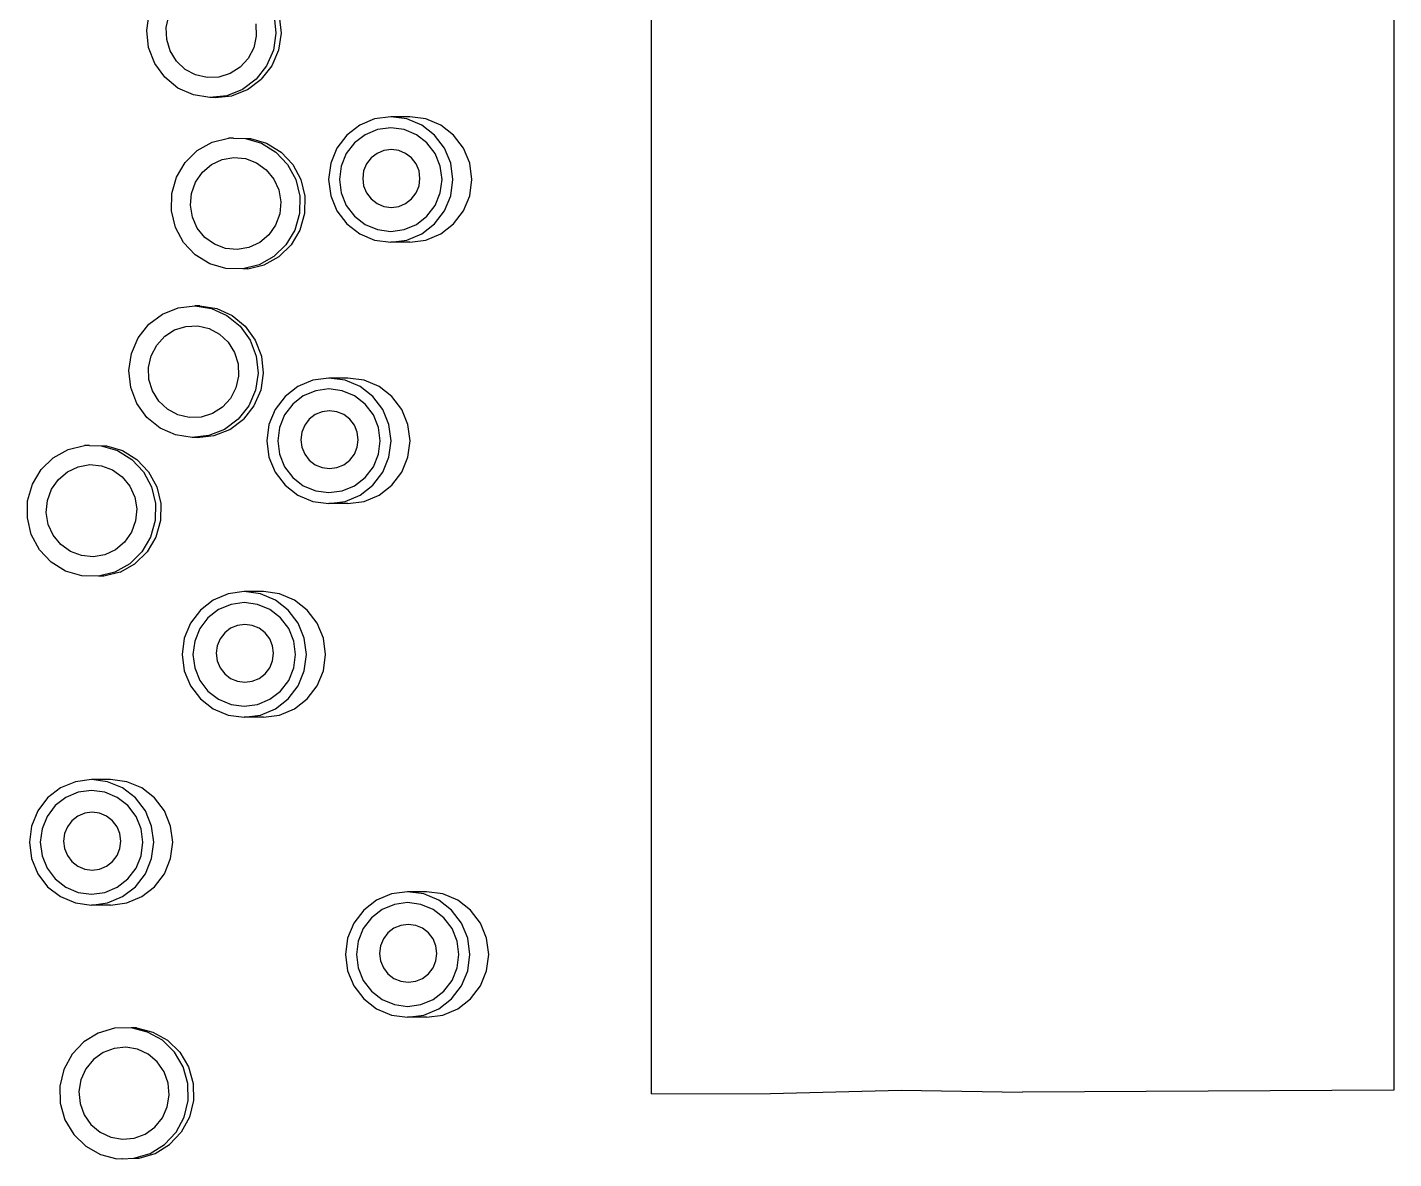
# Model space of a CAD drawing. Extents: x 2733443 to 3206532, y -1516114 to -1264405.
# Drawn here: x 3029077.9 to 3029263.7, y -1493353.3 to -1493199.3 of the extents above; entities that cross this region are included whole.
import ezdxf

# ---------------------------------------------------------------- set-up
doc = ezdxf.new("R2010")
doc.units = 0
doc.header["$MEASUREMENT"] = 0
doc.linetypes.add('1', pattern=[0, 0, 0])
doc.layers.get('0').update_dxf_attribs({"color": 250, "linetype": '1'})
doc.layers.add('furniture', color=33, linetype='Continuous')

# ---------------------------------------------------------------- blocks, each defined once
blk = doc.blocks.new('EQUIPMENT')
at = {"layer": 'furniture'}
for p, q in [((-2430.38, 8818.99), (-2430.38, 9074.43)), ((-2329.43, 9003.76), (-2329.43, 8819.49)), ((-2499.03, 8963.71), (-2498.68, 8966.03)), ((-2496.37, 8964.11), (-2496.01, 8965.71)), ((-2481.72, 8965.67), (-2481.47, 8963.35)), ((-2481.02, 8965.67), (-2480.76, 8963.35)), ((-2498.77, 8961.39), (-2499.03, 8963.71)), ((-2496.3, 8962.47), (-2496.37, 8964.11)), ((-2484.19, 8964.59), (-2484.13, 8962.95)), ((-2481.47, 8963.35), (-2481.81, 8961.03)), ((-2480.76, 8963.35), (-2481.11, 8961.03)), ((-2497.94, 8959.21), (-2498.77, 8961.39)), ((-2495.83, 8960.91), (-2496.3, 8962.47)), ((-2484.48, 8961.35), (-2485.23, 8959.91)), ((-2484.13, 8962.95), (-2484.48, 8961.35)), ((-2494.98, 8959.53), (-2495.83, 8960.91)), ((-2493.8, 8958.41), (-2494.98, 8959.53)), ((-2485.23, 8959.91), (-2486.32, 8958.71)), ((-2481.81, 8961.03), (-2482.73, 8958.89)), ((-2481.11, 8961.03), (-2482.03, 8958.89)), ((-2496.58, 8957.33), (-2497.94, 8959.21)), ((-2492.38, 8957.65), (-2493.8, 8958.41)), ((-2490.81, 8957.29), (-2492.38, 8957.65)), ((-2487.68, 8957.83), (-2489.21, 8957.35)), ((-2486.32, 8958.71), (-2487.68, 8957.83)), ((-2482.73, 8958.89), (-2484.17, 8957.07)), ((-2482.03, 8958.89), (-2483.46, 8957.07)), ((-2494.79, 8955.87), (-2496.58, 8957.33)), ((-2492.69, 8954.93), (-2494.79, 8955.87)), ((-2489.21, 8957.35), (-2490.81, 8957.29)), ((-2486.01, 8955.68), (-2488.15, 8954.83)), ((-2487.45, 8954.83), (-2485.31, 8955.68)), ((-2484.17, 8957.07), (-2486.01, 8955.68)), ((-2485.31, 8955.68), (-2483.46, 8957.07)), ((-2490.43, 8954.58), (-2492.69, 8954.93)), ((-2488.15, 8954.83), (-2490.43, 8954.58)), ((-2489.72, 8954.58), (-2490.43, 8954.58)), ((-2489.72, 8954.58), (-2487.45, 8954.83)), ((-2470.07, 8950.81), (-2471.82, 8949.46)), ((-2468.04, 8951.67), (-2470.07, 8950.81)), ((-2467.65, 8950.23), (-2469.34, 8949.52)), ((-2465.85, 8951.96), (-2468.04, 8951.67)), ((-2465.85, 8950.47), (-2467.65, 8950.23)), ((-2463.66, 8951.67), (-2465.85, 8951.96)), ((-2463.26, 8951.96), (-2465.85, 8951.96)), ((-2464.04, 8950.23), (-2465.85, 8950.47)), ((-2462.36, 8949.52), (-2464.04, 8950.23)), ((-2461.62, 8950.81), (-2463.66, 8951.67)), ((-2461.07, 8951.67), (-2463.26, 8951.96)), ((-2459.87, 8949.46), (-2461.62, 8950.81)), ((-2459.04, 8950.81), (-2461.07, 8951.67)), ((-2457.29, 8949.46), (-2459.04, 8950.81)), ((-2492.15, 8947.37), (-2490.14, 8948.49)), ((-2490.14, 8948.49), (-2487.91, 8949.05)), ((-2487.21, 8949.05), (-2487.91, 8949.05)), ((-2487.21, 8949.05), (-2485.62, 8949)), ((-2485.62, 8949), (-2483.42, 8948.35)), ((-2485.62, 8949), (-2484.92, 8949)), ((-2484.92, 8949), (-2482.72, 8948.35)), ((-2483.42, 8948.35), (-2481.46, 8947.14)), ((-2482.72, 8948.35), (-2480.76, 8947.14)), ((-2471.82, 8949.46), (-2473.17, 8947.69)), ((-2470.78, 8948.4), (-2471.89, 8946.94)), ((-2469.34, 8949.52), (-2470.78, 8948.4)), ((-2460.92, 8948.4), (-2462.36, 8949.52)), ((-2459.81, 8946.94), (-2460.92, 8948.4)), ((-2458.53, 8947.69), (-2459.87, 8949.46)), ((-2455.94, 8947.69), (-2457.29, 8949.46)), ((-2493.8, 8945.75), (-2492.15, 8947.37)), ((-2488.76, 8946.14), (-2487.18, 8946.41)), ((-2487.18, 8946.41), (-2485.58, 8946.26)), ((-2481.46, 8947.14), (-2479.87, 8945.45)), ((-2480.76, 8947.14), (-2479.17, 8945.45)), ((-2473.17, 8947.69), (-2474.01, 8945.63)), ((-2471.89, 8946.94), (-2472.59, 8945.24)), ((-2467.71, 8946.98), (-2468.52, 8946.36)), ((-2466.77, 8947.38), (-2467.71, 8946.98)), ((-2465.76, 8947.51), (-2466.77, 8947.38)), ((-2464.76, 8947.38), (-2465.76, 8947.51)), ((-2463.82, 8946.98), (-2464.76, 8947.38)), ((-2463.01, 8946.36), (-2463.82, 8946.98)), ((-2459.11, 8945.24), (-2459.81, 8946.94)), ((-2457.69, 8945.63), (-2458.53, 8947.69)), ((-2455.1, 8945.63), (-2455.94, 8947.69)), ((-2494.99, 8943.75), (-2493.8, 8945.75)), ((-2491.45, 8944.41), (-2490.22, 8945.46)), ((-2490.22, 8945.46), (-2488.76, 8946.14)), ((-2485.58, 8946.26), (-2484.08, 8945.7)), ((-2484.08, 8945.7), (-2482.77, 8944.75)), ((-2482.77, 8944.75), (-2481.74, 8943.49)), ((-2479.87, 8945.45), (-2478.77, 8943.41)), ((-2479.17, 8945.45), (-2478.06, 8943.41)), ((-2474.01, 8945.63), (-2474.3, 8943.42)), ((-2472.59, 8945.24), (-2472.83, 8943.42)), ((-2469.53, 8944.59), (-2469.66, 8943.57)), ((-2469.14, 8945.54), (-2469.53, 8944.59)), ((-2468.52, 8946.36), (-2469.14, 8945.54)), ((-2462.39, 8945.54), (-2463.01, 8946.36)), ((-2462, 8944.59), (-2462.39, 8945.54)), ((-2461.87, 8943.57), (-2462, 8944.59)), ((-2458.87, 8943.42), (-2459.11, 8945.24)), ((-2457.4, 8943.42), (-2457.69, 8945.63)), ((-2454.81, 8943.42), (-2455.1, 8945.63)), ((-2495.63, 8941.5), (-2494.99, 8943.75)), ((-2492.94, 8941.54), (-2492.38, 8943.08)), ((-2492.38, 8943.08), (-2491.45, 8944.41)), ((-2481.74, 8943.49), (-2481.07, 8942)), ((-2478.77, 8943.41), (-2478.22, 8941.14)), ((-2478.06, 8943.41), (-2477.52, 8941.14)), ((-2474.3, 8943.42), (-2474.01, 8941.21)), ((-2472.83, 8943.42), (-2472.59, 8941.59)), ((-2469.66, 8943.57), (-2469.53, 8942.55)), ((-2462, 8942.55), (-2461.87, 8943.57)), ((-2459.11, 8941.59), (-2458.87, 8943.42)), ((-2457.69, 8941.21), (-2457.4, 8943.42)), ((-2455.1, 8941.21), (-2454.81, 8943.42)), ((-2495.67, 8939.17), (-2495.63, 8941.5)), ((-2493.09, 8939.91), (-2492.94, 8941.54)), ((-2481.07, 8942), (-2480.8, 8940.39)), ((-2478.22, 8941.14), (-2478.27, 8938.8)), ((-2477.52, 8941.14), (-2477.56, 8938.8)), ((-2474.01, 8941.21), (-2473.17, 8939.15)), ((-2472.59, 8941.59), (-2471.89, 8939.89)), ((-2469.53, 8942.55), (-2469.14, 8941.6)), ((-2469.14, 8941.6), (-2468.52, 8940.79)), ((-2463.01, 8940.79), (-2462.39, 8941.6)), ((-2462.39, 8941.6), (-2462, 8942.55)), ((-2459.81, 8939.89), (-2459.11, 8941.59)), ((-2458.53, 8939.15), (-2457.69, 8941.21)), ((-2455.94, 8939.15), (-2455.1, 8941.21)), ((-2495.13, 8936.9), (-2495.67, 8939.17)), ((-2492.82, 8938.3), (-2493.09, 8939.91)), ((-2480.8, 8940.39), (-2480.95, 8938.76)), ((-2473.17, 8939.15), (-2471.82, 8937.38)), ((-2471.89, 8939.89), (-2470.78, 8938.43)), ((-2468.52, 8940.79), (-2467.71, 8940.16)), ((-2467.71, 8940.16), (-2466.77, 8939.77)), ((-2466.77, 8939.77), (-2465.76, 8939.63)), ((-2465.76, 8939.63), (-2464.76, 8939.77)), ((-2464.76, 8939.77), (-2463.82, 8940.16)), ((-2463.82, 8940.16), (-2463.01, 8940.79)), ((-2460.92, 8938.43), (-2459.81, 8939.89)), ((-2459.87, 8937.38), (-2458.53, 8939.15)), ((-2457.29, 8937.38), (-2455.94, 8939.15)), ((-2492.15, 8936.81), (-2492.82, 8938.3)), ((-2481.51, 8937.23), (-2482.44, 8935.89)), ((-2480.95, 8938.76), (-2481.51, 8937.23)), ((-2478.27, 8938.8), (-2478.9, 8936.55)), ((-2477.56, 8938.8), (-2478.2, 8936.55)), ((-2471.82, 8937.38), (-2470.07, 8936.02)), ((-2470.78, 8938.43), (-2469.34, 8937.31)), ((-2469.34, 8937.31), (-2467.65, 8936.61)), ((-2464.04, 8936.61), (-2462.36, 8937.31)), ((-2462.36, 8937.31), (-2460.92, 8938.43)), ((-2461.62, 8936.02), (-2459.87, 8937.38)), ((-2459.04, 8936.02), (-2457.29, 8937.38)), ((-2494.02, 8934.85), (-2495.13, 8936.9)), ((-2491.12, 8935.55), (-2492.15, 8936.81)), ((-2489.81, 8934.61), (-2491.12, 8935.55)), ((-2482.44, 8935.89), (-2483.67, 8934.85)), ((-2478.9, 8936.55), (-2480.09, 8934.55)), ((-2478.2, 8936.55), (-2479.39, 8934.55)), ((-2470.07, 8936.02), (-2468.04, 8935.17)), ((-2467.65, 8936.61), (-2465.85, 8936.37)), ((-2465.85, 8936.37), (-2464.04, 8936.61)), ((-2463.66, 8935.17), (-2461.62, 8936.02)), ((-2461.07, 8935.17), (-2459.04, 8936.02)), ((-2492.43, 8933.16), (-2494.02, 8934.85)), ((-2488.31, 8934.04), (-2489.81, 8934.61)), ((-2486.71, 8933.89), (-2488.31, 8934.04)), ((-2485.13, 8934.16), (-2486.71, 8933.89)), ((-2483.67, 8934.85), (-2485.13, 8934.16)), ((-2480.09, 8934.55), (-2481.75, 8932.94)), ((-2481.04, 8932.94), (-2479.39, 8934.55)), ((-2468.04, 8935.17), (-2465.85, 8934.88)), ((-2465.85, 8934.88), (-2463.66, 8935.17)), ((-2463.26, 8934.88), (-2465.85, 8934.88)), ((-2463.26, 8934.88), (-2461.07, 8935.17)), ((-2490.47, 8931.95), (-2492.43, 8933.16)), ((-2488.27, 8931.3), (-2490.47, 8931.95)), ((-2483.75, 8931.81), (-2485.98, 8931.25)), ((-2485.28, 8931.25), (-2483.05, 8931.81)), ((-2481.75, 8932.94), (-2483.75, 8931.81)), ((-2483.05, 8931.81), (-2481.04, 8932.94)), ((-2485.98, 8931.25), (-2488.27, 8931.3)), ((-2485.28, 8931.25), (-2485.98, 8931.25)), ((-2496.9, 8925.11), (-2494.77, 8925.96)), ((-2494.77, 8925.96), (-2492.49, 8926.22)), ((-2492.49, 8926.22), (-2490.22, 8925.86)), ((-2491.79, 8926.22), (-2492.49, 8926.22)), ((-2491.79, 8926.22), (-2489.52, 8925.86)), ((-2498.75, 8923.73), (-2496.9, 8925.11)), ((-2490.22, 8925.86), (-2488.12, 8924.92)), ((-2489.52, 8925.86), (-2487.42, 8924.92)), ((-2488.12, 8924.92), (-2486.33, 8923.46)), ((-2487.42, 8924.92), (-2485.63, 8923.46)), ((-2500.18, 8921.9), (-2498.75, 8923.73)), ((-2496.59, 8922.09), (-2495.24, 8922.96)), ((-2495.24, 8922.96), (-2493.7, 8923.44)), ((-2493.7, 8923.44), (-2492.1, 8923.51)), ((-2492.1, 8923.51), (-2490.54, 8923.14)), ((-2490.54, 8923.14), (-2489.12, 8922.38)), ((-2489.12, 8922.38), (-2487.94, 8921.27)), ((-2486.33, 8923.46), (-2484.98, 8921.58)), ((-2485.63, 8923.46), (-2484.27, 8921.58)), ((-2501.1, 8919.76), (-2500.18, 8921.9)), ((-2498.43, 8919.44), (-2497.68, 8920.89)), ((-2497.68, 8920.89), (-2496.59, 8922.09)), ((-2487.94, 8921.27), (-2487.08, 8919.88)), ((-2484.98, 8921.58), (-2484.14, 8919.4)), ((-2484.27, 8921.58), (-2483.44, 8919.4)), ((-2501.45, 8917.45), (-2501.1, 8919.76)), ((-2498.79, 8917.84), (-2498.43, 8919.44)), ((-2487.08, 8919.88), (-2486.61, 8918.32)), ((-2484.14, 8919.4), (-2483.89, 8917.08)), ((-2483.44, 8919.4), (-2483.19, 8917.08)), ((-2501.2, 8915.13), (-2501.45, 8917.45)), ((-2498.73, 8916.21), (-2498.79, 8917.84)), ((-2486.55, 8916.68), (-2486.9, 8915.09)), ((-2486.61, 8918.32), (-2486.55, 8916.68)), ((-2483.89, 8917.08), (-2484.24, 8914.77)), ((-2483.19, 8917.08), (-2483.53, 8914.77)), ((-2500.36, 8912.95), (-2501.2, 8915.13)), ((-2498.25, 8914.65), (-2498.73, 8916.21)), ((-2486.9, 8915.09), (-2487.65, 8913.64)), ((-2478.47, 8915.26), (-2480.22, 8913.91)), ((-2476.44, 8916.12), (-2478.47, 8915.26)), ((-2474.25, 8916.41), (-2476.44, 8916.12)), ((-2474.25, 8914.92), (-2476.05, 8914.68)), ((-2472.06, 8916.12), (-2474.25, 8916.41)), ((-2471.66, 8916.41), (-2474.25, 8916.41)), ((-2472.44, 8914.68), (-2474.25, 8914.92)), ((-2470.02, 8915.26), (-2472.06, 8916.12)), ((-2469.47, 8916.12), (-2471.66, 8916.41)), ((-2468.27, 8913.91), (-2470.02, 8915.26)), ((-2467.43, 8915.26), (-2469.47, 8916.12)), ((-2465.68, 8913.91), (-2467.43, 8915.26)), ((-2499, 8911.06), (-2500.36, 8912.95)), ((-2497.4, 8913.26), (-2498.25, 8914.65)), ((-2496.22, 8912.15), (-2497.4, 8913.26)), ((-2487.65, 8913.64), (-2488.74, 8912.44)), ((-2484.24, 8914.77), (-2485.16, 8912.63)), ((-2483.53, 8914.77), (-2484.45, 8912.63)), ((-2480.22, 8913.91), (-2481.57, 8912.14)), ((-2477.74, 8913.97), (-2479.18, 8912.85)), ((-2476.05, 8914.68), (-2477.74, 8913.97)), ((-2470.76, 8913.97), (-2472.44, 8914.68)), ((-2469.32, 8912.85), (-2470.76, 8913.97)), ((-2466.93, 8912.14), (-2468.27, 8913.91)), ((-2464.34, 8912.14), (-2465.68, 8913.91)), ((-2494.8, 8911.39), (-2496.22, 8912.15)), ((-2493.24, 8911.02), (-2494.8, 8911.39)), ((-2491.63, 8911.09), (-2493.24, 8911.02)), ((-2490.1, 8911.57), (-2491.63, 8911.09)), ((-2488.74, 8912.44), (-2490.1, 8911.57)), ((-2485.16, 8912.63), (-2486.59, 8910.8)), ((-2484.45, 8912.63), (-2485.89, 8910.8)), ((-2481.57, 8912.14), (-2482.41, 8910.08)), ((-2480.29, 8911.39), (-2480.99, 8909.69)), ((-2479.18, 8912.85), (-2480.29, 8911.39)), ((-2476.11, 8911.43), (-2476.92, 8910.81)), ((-2475.17, 8911.83), (-2476.11, 8911.43)), ((-2474.16, 8911.96), (-2475.17, 8911.83)), ((-2473.16, 8911.83), (-2474.16, 8911.96)), ((-2472.22, 8911.43), (-2473.16, 8911.83)), ((-2471.41, 8910.81), (-2472.22, 8911.43)), ((-2468.21, 8911.39), (-2469.32, 8912.85)), ((-2467.51, 8909.69), (-2468.21, 8911.39)), ((-2466.09, 8910.08), (-2466.93, 8912.14)), ((-2463.5, 8910.08), (-2464.34, 8912.14)), ((-2497.22, 8909.6), (-2499, 8911.06)), ((-2495.12, 8908.66), (-2497.22, 8909.6)), ((-2488.44, 8909.42), (-2490.57, 8908.57)), ((-2489.87, 8908.57), (-2487.73, 8909.42)), ((-2486.59, 8910.8), (-2488.44, 8909.42)), ((-2487.73, 8909.42), (-2485.89, 8910.8)), ((-2482.41, 8910.08), (-2482.7, 8907.87)), ((-2480.99, 8909.69), (-2481.22, 8907.87)), ((-2477.54, 8909.99), (-2477.93, 8909.04)), ((-2476.92, 8910.81), (-2477.54, 8909.99)), ((-2470.79, 8909.99), (-2471.41, 8910.81)), ((-2470.4, 8909.04), (-2470.79, 8909.99)), ((-2467.27, 8907.87), (-2467.51, 8909.69)), ((-2465.8, 8907.87), (-2466.09, 8910.08)), ((-2463.21, 8907.87), (-2463.5, 8910.08)), ((-2492.85, 8908.31), (-2495.12, 8908.66)), ((-2490.57, 8908.57), (-2492.85, 8908.31)), ((-2492.15, 8908.31), (-2492.85, 8908.31)), ((-2492.15, 8908.31), (-2489.87, 8908.57)), ((-2482.7, 8907.87), (-2482.41, 8905.66)), ((-2481.22, 8907.87), (-2480.99, 8906.04)), ((-2477.93, 8909.04), (-2478.06, 8908.02)), ((-2478.06, 8908.02), (-2477.93, 8907)), ((-2470.27, 8908.02), (-2470.4, 8909.04)), ((-2470.4, 8907), (-2470.27, 8908.02)), ((-2467.51, 8906.04), (-2467.27, 8907.87)), ((-2466.09, 8905.66), (-2465.8, 8907.87)), ((-2463.5, 8905.66), (-2463.21, 8907.87)), ((-2513.4, 8903.95), (-2511.75, 8905.57)), ((-2511.75, 8905.57), (-2509.74, 8906.69)), ((-2509.74, 8906.69), (-2507.51, 8907.25)), ((-2506.81, 8907.25), (-2507.51, 8907.25)), ((-2506.81, 8907.25), (-2505.22, 8907.2)), ((-2505.22, 8907.2), (-2503.02, 8906.55)), ((-2505.22, 8907.2), (-2504.52, 8907.2)), ((-2504.52, 8907.2), (-2502.32, 8906.55)), ((-2503.02, 8906.55), (-2501.06, 8905.34)), ((-2502.32, 8906.55), (-2500.36, 8905.34)), ((-2482.41, 8905.66), (-2481.57, 8903.6)), ((-2480.99, 8906.04), (-2480.29, 8904.34)), ((-2477.93, 8907), (-2477.54, 8906.05)), ((-2477.54, 8906.05), (-2476.92, 8905.24)), ((-2471.41, 8905.24), (-2470.79, 8906.05)), ((-2470.79, 8906.05), (-2470.4, 8907)), ((-2468.21, 8904.34), (-2467.51, 8906.04)), ((-2466.93, 8903.6), (-2466.09, 8905.66)), ((-2464.34, 8903.6), (-2463.5, 8905.66)), ((-2514.59, 8901.95), (-2513.4, 8903.95)), ((-2511.05, 8902.61), (-2509.82, 8903.66)), ((-2509.82, 8903.66), (-2508.36, 8904.34)), ((-2508.36, 8904.34), (-2506.78, 8904.62)), ((-2506.78, 8904.62), (-2505.18, 8904.46)), ((-2505.18, 8904.46), (-2503.68, 8903.9)), ((-2503.68, 8903.9), (-2502.37, 8902.95)), ((-2501.06, 8905.34), (-2499.47, 8903.66)), ((-2500.36, 8905.34), (-2498.77, 8903.66)), ((-2499.47, 8903.66), (-2498.37, 8901.61)), ((-2498.77, 8903.66), (-2497.66, 8901.61)), ((-2480.29, 8904.34), (-2479.18, 8902.88)), ((-2476.92, 8905.24), (-2476.11, 8904.61)), ((-2476.11, 8904.61), (-2475.17, 8904.22)), ((-2475.17, 8904.22), (-2474.16, 8904.08)), ((-2474.16, 8904.08), (-2473.16, 8904.22)), ((-2473.16, 8904.22), (-2472.22, 8904.61)), ((-2472.22, 8904.61), (-2471.41, 8905.24)), ((-2469.32, 8902.88), (-2468.21, 8904.34)), ((-2515.23, 8899.7), (-2514.59, 8901.95)), ((-2511.98, 8901.28), (-2511.05, 8902.61)), ((-2502.37, 8902.95), (-2501.34, 8901.69)), ((-2481.57, 8903.6), (-2480.22, 8901.83)), ((-2480.22, 8901.83), (-2478.47, 8900.47)), ((-2479.18, 8902.88), (-2477.74, 8901.76)), ((-2470.76, 8901.76), (-2469.32, 8902.88)), ((-2470.02, 8900.47), (-2468.27, 8901.83)), ((-2468.27, 8901.83), (-2466.93, 8903.6)), ((-2467.43, 8900.47), (-2465.68, 8901.83)), ((-2465.68, 8901.83), (-2464.34, 8903.6)), ((-2512.54, 8899.74), (-2511.98, 8901.28)), ((-2501.34, 8901.69), (-2500.67, 8900.21)), ((-2500.67, 8900.21), (-2500.4, 8898.59)), ((-2498.37, 8901.61), (-2497.82, 8899.34)), ((-2497.66, 8901.61), (-2497.12, 8899.34)), ((-2478.47, 8900.47), (-2476.44, 8899.62)), ((-2477.74, 8901.76), (-2476.05, 8901.05)), ((-2476.05, 8901.05), (-2474.25, 8900.81)), ((-2474.25, 8900.81), (-2472.44, 8901.05)), ((-2472.44, 8901.05), (-2470.76, 8901.76)), ((-2472.06, 8899.62), (-2470.02, 8900.47)), ((-2469.47, 8899.62), (-2467.43, 8900.47)), ((-2515.27, 8897.37), (-2515.23, 8899.7)), ((-2512.69, 8898.11), (-2512.54, 8899.74)), ((-2512.42, 8896.5), (-2512.69, 8898.11)), ((-2500.4, 8898.59), (-2500.55, 8896.96)), ((-2497.82, 8899.34), (-2497.87, 8897)), ((-2497.12, 8899.34), (-2497.16, 8897)), ((-2476.44, 8899.62), (-2474.25, 8899.32)), ((-2474.25, 8899.32), (-2472.06, 8899.62)), ((-2471.66, 8899.32), (-2474.25, 8899.32)), ((-2471.66, 8899.32), (-2469.47, 8899.62)), ((-2514.73, 8895.1), (-2515.27, 8897.37)), ((-2511.75, 8895.01), (-2512.42, 8896.5)), ((-2500.55, 8896.96), (-2501.11, 8895.43)), ((-2497.87, 8897), (-2498.5, 8894.76)), ((-2497.16, 8897), (-2497.8, 8894.76)), ((-2513.62, 8893.05), (-2514.73, 8895.1)), ((-2510.72, 8893.75), (-2511.75, 8895.01)), ((-2501.11, 8895.43), (-2502.04, 8894.09)), ((-2498.5, 8894.76), (-2499.69, 8892.76)), ((-2497.8, 8894.76), (-2498.99, 8892.76)), ((-2512.03, 8891.36), (-2513.62, 8893.05)), ((-2509.41, 8892.81), (-2510.72, 8893.75)), ((-2507.91, 8892.24), (-2509.41, 8892.81)), ((-2503.27, 8893.05), (-2504.73, 8892.36)), ((-2502.04, 8894.09), (-2503.27, 8893.05)), ((-2499.69, 8892.76), (-2501.35, 8891.14)), ((-2500.64, 8891.14), (-2498.99, 8892.76)), ((-2510.07, 8890.15), (-2512.03, 8891.36)), ((-2506.31, 8892.09), (-2507.91, 8892.24)), ((-2504.73, 8892.36), (-2506.31, 8892.09)), ((-2501.35, 8891.14), (-2503.35, 8890.01)), ((-2502.65, 8890.01), (-2500.64, 8891.14)), ((-2507.87, 8889.5), (-2510.07, 8890.15)), ((-2505.58, 8889.45), (-2507.87, 8889.5)), ((-2503.35, 8890.01), (-2505.58, 8889.45)), ((-2504.88, 8889.45), (-2505.58, 8889.45)), ((-2502.65, 8890.01), (-2504.88, 8889.45)), ((-2487.95, 8887.04), (-2489.99, 8886.19)), ((-2485.76, 8887.34), (-2487.95, 8887.04)), ((-2483.58, 8887.04), (-2485.76, 8887.34)), ((-2483.17, 8887.34), (-2485.76, 8887.34)), ((-2481.54, 8886.19), (-2483.58, 8887.04)), ((-2480.99, 8887.04), (-2483.17, 8887.34)), ((-2478.95, 8886.19), (-2480.99, 8887.04)), ((-2489.99, 8886.19), (-2491.74, 8884.83)), ((-2487.57, 8885.61), (-2489.25, 8884.9)), ((-2485.76, 8885.85), (-2487.57, 8885.61)), ((-2483.96, 8885.61), (-2485.76, 8885.85)), ((-2482.27, 8884.9), (-2483.96, 8885.61)), ((-2479.79, 8884.83), (-2481.54, 8886.19)), ((-2477.2, 8884.83), (-2478.95, 8886.19)), ((-2491.74, 8884.83), (-2493.08, 8883.07)), ((-2490.7, 8883.78), (-2491.8, 8882.32)), ((-2489.25, 8884.9), (-2490.7, 8883.78)), ((-2480.83, 8883.78), (-2482.27, 8884.9)), ((-2479.72, 8882.32), (-2480.83, 8883.78)), ((-2478.44, 8883.07), (-2479.79, 8884.83)), ((-2475.86, 8883.07), (-2477.2, 8884.83)), ((-2493.08, 8883.07), (-2493.92, 8881.01)), ((-2491.8, 8882.32), (-2492.5, 8880.62)), ((-2488.43, 8881.73), (-2489.05, 8880.92)), ((-2487.63, 8882.36), (-2488.43, 8881.73)), ((-2486.69, 8882.75), (-2487.63, 8882.36)), ((-2485.68, 8882.89), (-2486.69, 8882.75)), ((-2484.67, 8882.75), (-2485.68, 8882.89)), ((-2483.73, 8882.36), (-2484.67, 8882.75)), ((-2482.92, 8881.73), (-2483.73, 8882.36)), ((-2482.3, 8880.92), (-2482.92, 8881.73)), ((-2479.02, 8880.62), (-2479.72, 8882.32)), ((-2477.6, 8881.01), (-2478.44, 8883.07)), ((-2475.01, 8881.01), (-2475.86, 8883.07)), ((-2493.92, 8881.01), (-2494.21, 8878.79)), ((-2492.5, 8880.62), (-2492.74, 8878.79)), ((-2489.44, 8879.97), (-2489.57, 8878.95)), ((-2489.05, 8880.92), (-2489.44, 8879.97)), ((-2481.92, 8879.97), (-2482.3, 8880.92)), ((-2481.78, 8878.95), (-2481.92, 8879.97)), ((-2478.79, 8878.79), (-2479.02, 8880.62)), ((-2477.31, 8878.79), (-2477.6, 8881.01)), ((-2474.72, 8878.79), (-2475.01, 8881.01)), ((-2494.21, 8878.79), (-2493.92, 8876.58)), ((-2492.74, 8878.79), (-2492.5, 8876.97)), ((-2489.57, 8878.95), (-2489.44, 8877.93)), ((-2489.44, 8877.93), (-2489.05, 8876.98)), ((-2482.3, 8876.98), (-2481.92, 8877.93)), ((-2481.92, 8877.93), (-2481.78, 8878.95)), ((-2479.02, 8876.97), (-2478.79, 8878.79)), ((-2477.6, 8876.58), (-2477.31, 8878.79)), ((-2475.01, 8876.58), (-2474.72, 8878.79)), ((-2493.92, 8876.58), (-2493.08, 8874.52)), ((-2492.5, 8876.97), (-2491.8, 8875.27)), ((-2489.05, 8876.98), (-2488.43, 8876.16)), ((-2488.43, 8876.16), (-2487.63, 8875.54)), ((-2483.73, 8875.54), (-2482.92, 8876.16)), ((-2482.92, 8876.16), (-2482.3, 8876.98)), ((-2479.72, 8875.27), (-2479.02, 8876.97)), ((-2478.44, 8874.52), (-2477.6, 8876.58)), ((-2475.86, 8874.52), (-2475.01, 8876.58)), ((-2493.08, 8874.52), (-2491.74, 8872.75)), ((-2491.8, 8875.27), (-2490.7, 8873.81)), ((-2487.63, 8875.54), (-2486.69, 8875.15)), ((-2486.69, 8875.15), (-2485.68, 8875.01)), ((-2485.68, 8875.01), (-2484.67, 8875.15)), ((-2484.67, 8875.15), (-2483.73, 8875.54)), ((-2480.83, 8873.81), (-2479.72, 8875.27)), ((-2479.79, 8872.75), (-2478.44, 8874.52)), ((-2477.2, 8872.75), (-2475.86, 8874.52)), ((-2491.74, 8872.75), (-2489.99, 8871.4)), ((-2490.7, 8873.81), (-2489.25, 8872.69)), ((-2489.25, 8872.69), (-2487.57, 8871.98)), ((-2483.96, 8871.98), (-2482.27, 8872.69)), ((-2482.27, 8872.69), (-2480.83, 8873.81)), ((-2481.54, 8871.4), (-2479.79, 8872.75)), ((-2478.95, 8871.4), (-2477.2, 8872.75)), ((-2489.99, 8871.4), (-2487.95, 8870.54)), ((-2487.95, 8870.54), (-2485.76, 8870.25)), ((-2487.57, 8871.98), (-2485.76, 8871.74)), ((-2485.76, 8871.74), (-2483.96, 8871.98)), ((-2485.76, 8870.25), (-2483.58, 8870.54)), ((-2483.17, 8870.25), (-2485.76, 8870.25)), ((-2483.58, 8870.54), (-2481.54, 8871.4)), ((-2483.17, 8870.25), (-2480.99, 8870.54)), ((-2480.99, 8870.54), (-2478.95, 8871.4)), ((-2508.72, 8861.48), (-2510.76, 8860.63)), ((-2506.53, 8861.77), (-2508.72, 8861.48)), ((-2504.35, 8861.48), (-2506.53, 8861.77)), ((-2503.94, 8861.77), (-2506.53, 8861.77)), ((-2502.31, 8860.63), (-2504.35, 8861.48)), ((-2501.76, 8861.48), (-2503.94, 8861.77)), ((-2499.72, 8860.63), (-2501.76, 8861.48)), ((-2512.51, 8859.27), (-2513.85, 8857.5)), ((-2510.76, 8860.63), (-2512.51, 8859.27)), ((-2510.02, 8859.34), (-2511.47, 8858.22)), ((-2508.34, 8860.04), (-2510.02, 8859.34)), ((-2506.53, 8860.28), (-2508.34, 8860.04)), ((-2504.73, 8860.04), (-2506.53, 8860.28)), ((-2503.04, 8859.34), (-2504.73, 8860.04)), ((-2501.6, 8858.22), (-2503.04, 8859.34)), ((-2500.56, 8859.27), (-2502.31, 8860.63)), ((-2499.21, 8857.5), (-2500.56, 8859.27)), ((-2497.97, 8859.27), (-2499.72, 8860.63)), ((-2496.63, 8857.5), (-2497.97, 8859.27)), ((-2513.85, 8857.5), (-2514.69, 8855.44)), ((-2511.47, 8858.22), (-2512.57, 8856.76)), ((-2507.46, 8857.19), (-2508.4, 8856.8)), ((-2506.45, 8857.33), (-2507.46, 8857.19)), ((-2505.44, 8857.19), (-2506.45, 8857.33)), ((-2504.5, 8856.8), (-2505.44, 8857.19)), ((-2500.49, 8856.76), (-2501.6, 8858.22)), ((-2498.37, 8855.44), (-2499.21, 8857.5)), ((-2495.78, 8855.44), (-2496.63, 8857.5)), ((-2514.69, 8855.44), (-2514.98, 8853.23)), ((-2512.57, 8856.76), (-2513.27, 8855.06)), ((-2509.82, 8855.36), (-2510.21, 8854.41)), ((-2509.2, 8856.17), (-2509.82, 8855.36)), ((-2508.4, 8856.8), (-2509.2, 8856.17)), ((-2503.69, 8856.17), (-2504.5, 8856.8)), ((-2503.07, 8855.36), (-2503.69, 8856.17)), ((-2502.68, 8854.41), (-2503.07, 8855.36)), ((-2499.79, 8855.06), (-2500.49, 8856.76)), ((-2498.08, 8853.23), (-2498.37, 8855.44)), ((-2495.49, 8853.23), (-2495.78, 8855.44)), ((-2513.27, 8855.06), (-2513.51, 8853.23)), ((-2510.21, 8854.41), (-2510.34, 8853.39)), ((-2502.55, 8853.39), (-2502.68, 8854.41)), ((-2499.56, 8853.23), (-2499.79, 8855.06)), ((-2514.98, 8853.23), (-2514.69, 8851.02)), ((-2513.51, 8853.23), (-2513.27, 8851.41)), ((-2510.34, 8853.39), (-2510.21, 8852.37)), ((-2510.21, 8852.37), (-2509.82, 8851.42)), ((-2503.07, 8851.42), (-2502.68, 8852.37)), ((-2502.68, 8852.37), (-2502.55, 8853.39)), ((-2499.79, 8851.41), (-2499.56, 8853.23)), ((-2498.37, 8851.02), (-2498.08, 8853.23)), ((-2495.78, 8851.02), (-2495.49, 8853.23)), ((-2514.69, 8851.02), (-2513.85, 8848.96)), ((-2513.27, 8851.41), (-2512.57, 8849.71)), ((-2509.82, 8851.42), (-2509.2, 8850.6)), ((-2509.2, 8850.6), (-2508.4, 8849.98)), ((-2508.4, 8849.98), (-2507.46, 8849.58)), ((-2505.44, 8849.58), (-2504.5, 8849.98)), ((-2504.5, 8849.98), (-2503.69, 8850.6)), ((-2503.69, 8850.6), (-2503.07, 8851.42)), ((-2500.49, 8849.71), (-2499.79, 8851.41)), ((-2499.21, 8848.96), (-2498.37, 8851.02)), ((-2496.63, 8848.96), (-2495.78, 8851.02)), ((-2513.85, 8848.96), (-2512.51, 8847.19)), ((-2512.57, 8849.71), (-2511.47, 8848.25)), ((-2511.47, 8848.25), (-2510.02, 8847.13)), ((-2507.46, 8849.58), (-2506.45, 8849.45)), ((-2506.45, 8849.45), (-2505.44, 8849.58)), ((-2503.04, 8847.13), (-2501.6, 8848.25)), ((-2501.6, 8848.25), (-2500.49, 8849.71)), ((-2500.56, 8847.19), (-2499.21, 8848.96)), ((-2497.97, 8847.19), (-2496.63, 8848.96)), ((-2512.51, 8847.19), (-2510.76, 8845.84)), ((-2510.02, 8847.13), (-2508.34, 8846.42)), ((-2508.34, 8846.42), (-2506.53, 8846.18)), ((-2506.53, 8846.18), (-2504.73, 8846.42)), ((-2504.73, 8846.42), (-2503.04, 8847.13)), ((-2502.31, 8845.84), (-2500.56, 8847.19)), ((-2499.72, 8845.84), (-2497.97, 8847.19)), ((-2465.73, 8846.21), (-2467.77, 8845.36)), ((-2463.55, 8846.51), (-2465.73, 8846.21)), ((-2461.36, 8846.21), (-2463.55, 8846.51)), ((-2460.96, 8846.51), (-2463.55, 8846.51)), ((-2459.32, 8845.36), (-2461.36, 8846.21)), ((-2458.77, 8846.21), (-2460.96, 8846.51)), ((-2456.73, 8845.36), (-2458.77, 8846.21)), ((-2510.76, 8845.84), (-2508.72, 8844.98)), ((-2508.72, 8844.98), (-2506.53, 8844.69)), ((-2506.53, 8844.69), (-2504.35, 8844.98)), ((-2503.94, 8844.69), (-2506.53, 8844.69)), ((-2504.35, 8844.98), (-2502.31, 8845.84)), ((-2503.94, 8844.69), (-2501.76, 8844.98)), ((-2501.76, 8844.98), (-2499.72, 8845.84)), ((-2467.77, 8845.36), (-2469.52, 8844)), ((-2465.35, 8844.78), (-2467.03, 8844.07)), ((-2463.55, 8845.02), (-2465.35, 8844.78)), ((-2461.74, 8844.78), (-2463.55, 8845.02)), ((-2460.06, 8844.07), (-2461.74, 8844.78)), ((-2457.57, 8844), (-2459.32, 8845.36)), ((-2454.98, 8844), (-2456.73, 8845.36)), ((-2469.52, 8844), (-2470.86, 8842.24)), ((-2468.48, 8842.95), (-2469.59, 8841.49)), ((-2467.03, 8844.07), (-2468.48, 8842.95)), ((-2458.61, 8842.95), (-2460.06, 8844.07)), ((-2457.5, 8841.49), (-2458.61, 8842.95)), ((-2456.23, 8842.24), (-2457.57, 8844)), ((-2453.64, 8842.24), (-2454.98, 8844)), ((-2470.86, 8842.24), (-2471.71, 8840.18)), ((-2469.59, 8841.49), (-2470.29, 8839.79)), ((-2466.22, 8840.9), (-2466.84, 8840.09)), ((-2465.41, 8841.53), (-2466.22, 8840.9)), ((-2464.47, 8841.92), (-2465.41, 8841.53)), ((-2463.46, 8842.06), (-2464.47, 8841.92)), ((-2462.45, 8841.92), (-2463.46, 8842.06)), ((-2461.51, 8841.53), (-2462.45, 8841.92)), ((-2460.71, 8840.9), (-2461.51, 8841.53)), ((-2460.09, 8840.09), (-2460.71, 8840.9)), ((-2456.81, 8839.79), (-2457.5, 8841.49)), ((-2455.38, 8840.18), (-2456.23, 8842.24)), ((-2452.8, 8840.18), (-2453.64, 8842.24)), ((-2471.71, 8840.18), (-2472, 8837.96)), ((-2470.29, 8839.79), (-2470.52, 8837.96)), ((-2467.22, 8839.14), (-2467.36, 8838.12)), ((-2466.84, 8840.09), (-2467.22, 8839.14)), ((-2459.7, 8839.14), (-2460.09, 8840.09)), ((-2459.57, 8838.12), (-2459.7, 8839.14)), ((-2456.57, 8837.96), (-2456.81, 8839.79)), ((-2455.1, 8837.96), (-2455.38, 8840.18)), ((-2452.51, 8837.96), (-2452.8, 8840.18)), ((-2472, 8837.96), (-2471.71, 8835.75)), ((-2470.52, 8837.96), (-2470.29, 8836.14)), ((-2467.36, 8838.12), (-2467.22, 8837.1)), ((-2467.22, 8837.1), (-2466.84, 8836.15)), ((-2460.09, 8836.15), (-2459.7, 8837.1)), ((-2459.7, 8837.1), (-2459.57, 8838.12)), ((-2456.81, 8836.14), (-2456.57, 8837.96)), ((-2455.38, 8835.75), (-2455.1, 8837.96)), ((-2452.8, 8835.75), (-2452.51, 8837.96)), ((-2471.71, 8835.75), (-2470.86, 8833.69)), ((-2470.29, 8836.14), (-2469.59, 8834.44)), ((-2466.84, 8836.15), (-2466.22, 8835.33)), ((-2466.22, 8835.33), (-2465.41, 8834.71)), ((-2461.51, 8834.71), (-2460.71, 8835.33)), ((-2460.71, 8835.33), (-2460.09, 8836.15)), ((-2457.5, 8834.44), (-2456.81, 8836.14)), ((-2456.23, 8833.69), (-2455.38, 8835.75)), ((-2453.64, 8833.69), (-2452.8, 8835.75)), ((-2470.86, 8833.69), (-2469.52, 8831.92)), ((-2469.59, 8834.44), (-2468.48, 8832.98)), ((-2465.41, 8834.71), (-2464.47, 8834.32)), ((-2464.47, 8834.32), (-2463.46, 8834.18)), ((-2463.46, 8834.18), (-2462.45, 8834.32)), ((-2462.45, 8834.32), (-2461.51, 8834.71)), ((-2458.61, 8832.98), (-2457.5, 8834.44)), ((-2457.57, 8831.92), (-2456.23, 8833.69)), ((-2454.98, 8831.92), (-2453.64, 8833.69)), ((-2469.52, 8831.92), (-2467.77, 8830.57)), ((-2468.48, 8832.98), (-2467.03, 8831.86)), ((-2467.03, 8831.86), (-2465.35, 8831.15)), ((-2461.74, 8831.15), (-2460.06, 8831.86)), ((-2460.06, 8831.86), (-2458.61, 8832.98)), ((-2459.32, 8830.57), (-2457.57, 8831.92)), ((-2456.73, 8830.57), (-2454.98, 8831.92)), ((-2467.77, 8830.57), (-2465.73, 8829.71)), ((-2465.73, 8829.71), (-2463.55, 8829.42)), ((-2465.35, 8831.15), (-2463.55, 8830.91)), ((-2463.55, 8830.91), (-2461.74, 8831.15)), ((-2463.55, 8829.42), (-2461.36, 8829.71)), ((-2460.96, 8829.42), (-2463.55, 8829.42)), ((-2461.36, 8829.71), (-2459.32, 8830.57)), ((-2460.96, 8829.42), (-2458.77, 8829.71)), ((-2458.77, 8829.71), (-2456.73, 8830.57)), ((-2503.43, 8827.93), (-2505.64, 8827.28)), ((-2501.14, 8827.98), (-2503.43, 8827.93)), ((-2498.92, 8827.42), (-2501.14, 8827.98)), ((-2500.44, 8827.98), (-2501.14, 8827.98)), ((-2500.44, 8827.98), (-2498.21, 8827.42)), ((-2507.6, 8826.07), (-2509.18, 8824.39)), ((-2505.64, 8827.28), (-2507.6, 8826.07)), ((-2496.91, 8826.3), (-2498.92, 8827.42)), ((-2498.21, 8827.42), (-2496.21, 8826.3)), ((-2495.25, 8824.68), (-2496.91, 8826.3)), ((-2496.21, 8826.3), (-2494.55, 8824.68)), ((-2509.18, 8824.39), (-2510.29, 8822.34)), ((-2504.98, 8824.63), (-2506.29, 8823.68)), ((-2503.47, 8825.19), (-2504.98, 8824.63)), ((-2501.87, 8825.35), (-2503.47, 8825.19)), ((-2500.29, 8825.07), (-2501.87, 8825.35)), ((-2498.83, 8824.39), (-2500.29, 8825.07)), ((-2497.6, 8823.34), (-2498.83, 8824.39)), ((-2494.07, 8822.68), (-2495.25, 8824.68)), ((-2494.55, 8824.68), (-2493.37, 8822.68)), ((-2510.29, 8822.34), (-2510.84, 8820.07)), ((-2507.31, 8822.42), (-2507.98, 8820.93)), ((-2506.29, 8823.68), (-2507.31, 8822.42)), ((-2496.67, 8822.01), (-2497.6, 8823.34)), ((-2496.12, 8820.47), (-2496.67, 8822.01)), ((-2493.43, 8820.43), (-2494.07, 8822.68)), ((-2493.37, 8822.68), (-2492.73, 8820.43)), ((-2510.84, 8820.07), (-2510.79, 8817.73)), ((-2507.98, 8820.93), (-2508.25, 8819.32)), ((-2495.97, 8818.84), (-2496.12, 8820.47)), ((-2493.38, 8818.1), (-2493.43, 8820.43)), ((-2492.73, 8820.43), (-2492.68, 8818.1)), ((-2508.25, 8819.32), (-2508.1, 8817.69)), ((-2496.24, 8817.23), (-2495.97, 8818.84)), ((-2430.38, 8818.99), (-2414.17, 8819.07)), ((-2414.17, 8819.07), (-2396.41, 8819.49)), ((-2396.41, 8819.49), (-2379.91, 8819.24)), ((-2329.43, 8819.49), (-2379.91, 8819.24)), ((-2510.79, 8817.73), (-2510.15, 8815.49)), ((-2508.1, 8817.69), (-2507.55, 8816.16)), ((-2496.91, 8815.74), (-2496.24, 8817.23)), ((-2493.93, 8815.83), (-2493.38, 8818.1)), ((-2492.68, 8818.1), (-2493.23, 8815.83)), ((-2510.15, 8815.49), (-2508.96, 8813.49)), ((-2507.55, 8816.16), (-2506.62, 8814.82)), ((-2506.62, 8814.82), (-2505.38, 8813.78)), ((-2499.24, 8813.54), (-2497.93, 8814.48)), ((-2497.93, 8814.48), (-2496.91, 8815.74)), ((-2495.03, 8813.78), (-2493.93, 8815.83)), ((-2493.23, 8815.83), (-2494.33, 8813.78)), ((-2508.96, 8813.49), (-2507.31, 8811.87)), ((-2505.38, 8813.78), (-2503.93, 8813.09)), ((-2503.93, 8813.09), (-2502.34, 8812.82)), ((-2502.34, 8812.82), (-2500.75, 8812.97)), ((-2500.75, 8812.97), (-2499.24, 8813.54)), ((-2496.62, 8812.09), (-2495.03, 8813.78)), ((-2494.33, 8813.78), (-2495.92, 8812.09)), ((-2507.31, 8811.87), (-2505.3, 8810.74)), ((-2505.3, 8810.74), (-2503.08, 8810.18)), ((-2500.78, 8810.23), (-2498.58, 8810.88)), ((-2500.08, 8810.23), (-2497.88, 8810.88)), ((-2498.58, 8810.88), (-2496.62, 8812.09)), ((-2497.88, 8810.88), (-2495.92, 8812.09)), ((-2503.08, 8810.18), (-2502.43, 8810.2)), ((-2502.43, 8810.2), (-2502.37, 8810.18)), ((-2502.37, 8810.18), (-2500.78, 8810.23)), ((-2500.78, 8810.23), (-2500.08, 8810.23))]:
    blk.add_line(p, q, dxfattribs=at)

msp = doc.modelspace()

# ---------------------------------------------------------------- block references
at = {"color": 240, "true_color": 0xed1f24}
msp.add_blockref('EQUIPMENT', (3031593.1809, -1502163.4359), dxfattribs=at)

doc.saveas('drawing.dxf')
